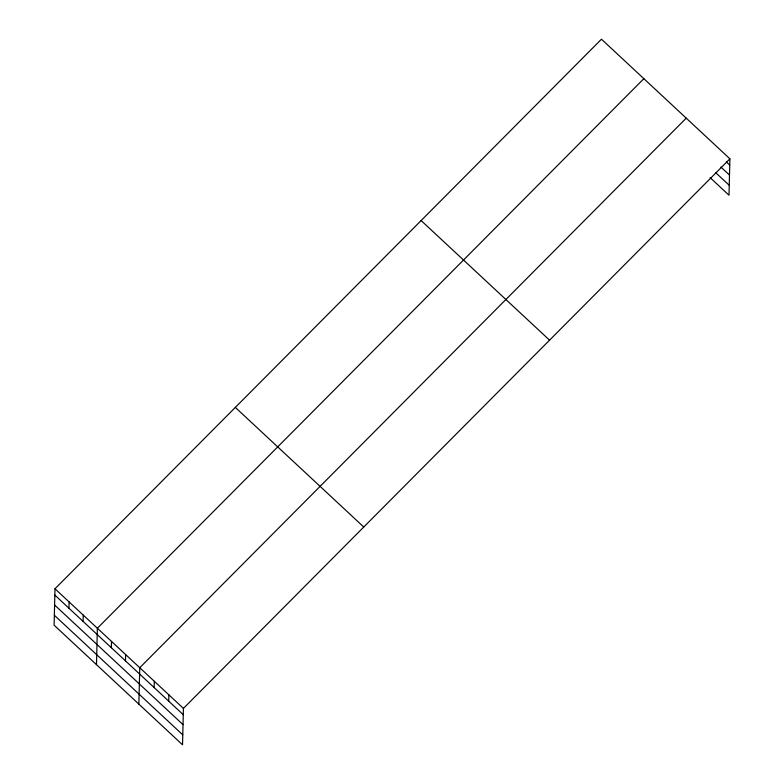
<?xml version="1.0" encoding="UTF-8"?>
<svg xmlns="http://www.w3.org/2000/svg" width="784" height="784" viewBox="0 0 784 784"><rect width="100%" height="100%" fill="white"/><g stroke="black" fill="none" stroke-linecap="round" stroke-linejoin="round"><path stroke-width="1.18" d="M54.988 588.774L54.106 625.181L182.535 744.8L183.427 708.393L729.894 158.819L601.465 39.2L54.988 588.774L183.427 708.393M68.963 608.237L69.119 601.926M83.094 621.398L83.251 615.087M96.481 664.656L97.373 628.249L643.85 78.674M111.348 647.711L111.504 641.4M125.479 660.873L125.636 654.562M138.866 704.13L139.758 667.723L686.225 118.149M154.164 687.588L154.311 681.276M168.717 701.151L168.874 694.84M729.894 158.819L729.012 195.226L710.167 177.684M726.317 161.945L729.747 165.13M720.937 167.09L729.502 175.067M715.547 172.539L729.247 185.298M421.126 220.559L549.564 340.178M235.327 407.415L363.766 527.034M54.841 595.085L183.27 714.704M54.596 605.013L183.035 724.632M54.341 615.244L182.78 734.873"/></g></svg>
